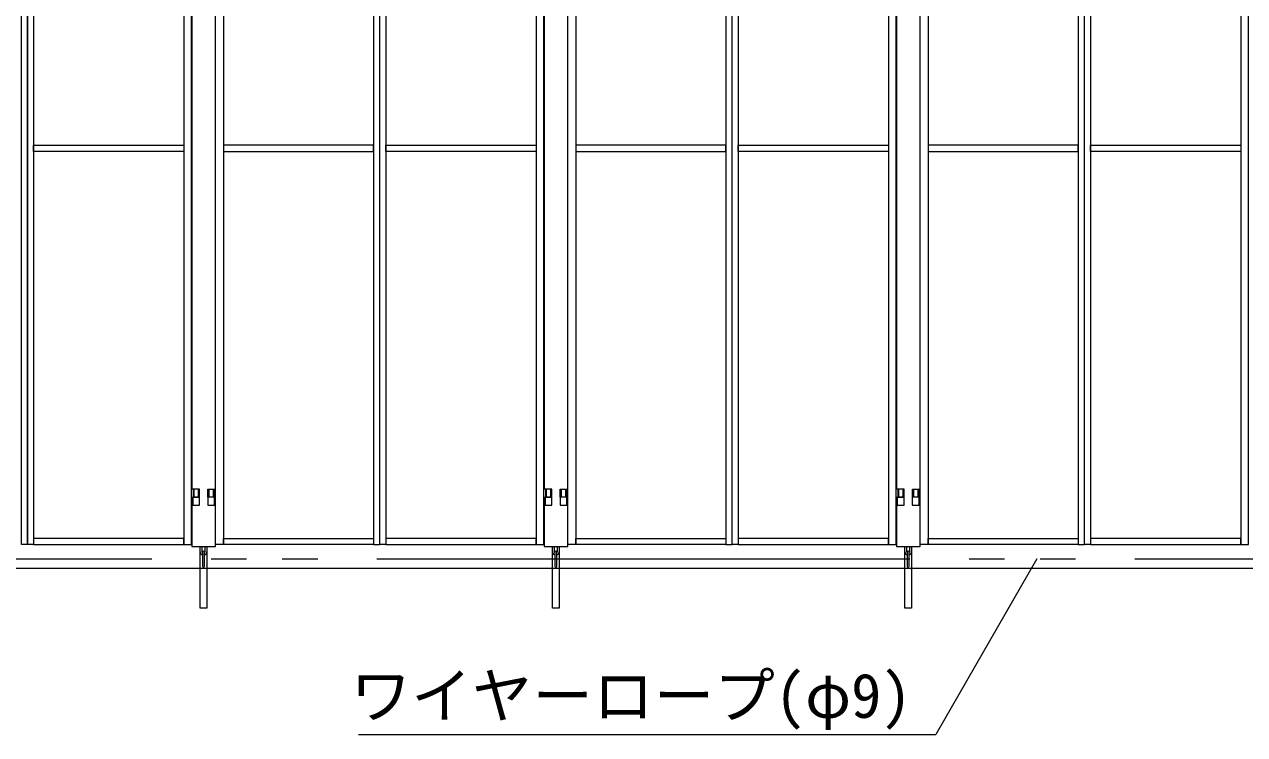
# Model space of a CAD drawing. Units: millimetres, scale not verified. Extents: x -13484 to 18716, y -23100 to 23100.
# Drawn here: x -9496 to -6405, y 5519 to 7317 of the extents above; entities that cross this region are included whole.
import ezdxf
from ezdxf.enums import TextEntityAlignment as Align

# ---------------------------------------------------------------- set-up
doc = ezdxf.new("R2010")
doc.units = ezdxf.units.MM
doc.header["$LTSCALE"] = 150
doc.linetypes.add('DASHED1', pattern=[1.8, 1.2, -0.6])
doc.linetypes.add('DOUBLE_CHAIN2', pattern=[12.8, 9, -1, 0.6, -0.6, 0.6, -1])
for name, color, linetype, lineweight in [('0-5_ﾍﾞｰｽﾗｲﾝ', 5, 'Continuous', 18), ('0-8_ﾜｲﾔｰﾛｰﾌﾟ', 7, 'DOUBLE_CHAIN2', 18), ('1-3_中央走行棒', 7, 'Continuous', 18), ('1-9_標準ﾊﾟﾈﾙ', 7, 'Continuous', 18), ('1-B_文字', 7, 'Continuous', 18), ('1-C_落とし棒', 7, 'Continuous', 18)]:
    doc.layers.add(name, color=color, linetype=linetype, lineweight=lineweight)
doc.styles.add('ＭＳ ゴシック', font='')
doc.styles.get('ＭＳ ゴシック').set_extended_font_data('MS Gothic')

msp = doc.modelspace()

# ---------------------------------------------------------------- linework, layer by layer
at = {"layer": '0-5_ﾍﾞｰｽﾗｲﾝ'}
msp.add_line((-11764.2, 5940), (4985.8, 5940), dxfattribs=at)
at = {"layer": '0-8_ﾜｲﾔｰﾛｰﾌﾟ'}
msp.add_line((4267.4, 5963), (-9795.7, 5963), dxfattribs=at)
at = {"layer": '1-3_中央走行棒'}
for p, q in [((-9071.7, 7491.5), (-9071.7, 6140)), ((-9011.7, 6140), (-9011.7, 7491.5)), ((-8179.2, 7491.5), (-8179.2, 6140)), ((-8119.2, 6140), (-8119.2, 7491.5)), ((-7286.7, 7491.5), (-7286.7, 6140)), ((-7226.7, 6140), (-7226.7, 7491.5)), ((-9050.2, 5981.9), (-9050.2, 5995)), ((-9045.2, 5981.9), (-9045.2, 5995)), ((-9044.2, 5980.5), (-9044.2, 5945.5)), ((-9039.2, 5945.5), (-9039.2, 5980.5)), ((-9038.2, 5995), (-9038.2, 5981.9)), ((-9033.2, 5995), (-9033.2, 5981.9)), ((-8157.7, 5981.9), (-8157.7, 5995)), ((-8152.7, 5981.9), (-8152.7, 5995)), ((-8151.7, 5980.5), (-8151.7, 5945.5)), ((-8146.7, 5945.5), (-8146.7, 5980.5)), ((-8145.7, 5995), (-8145.7, 5981.9)), ((-8140.7, 5995), (-8140.7, 5981.9)), ((-7265.2, 5981.9), (-7265.2, 5995)), ((-7260.2, 5981.9), (-7260.2, 5995)), ((-7259.2, 5980.5), (-7259.2, 5945.5)), ((-7254.2, 5945.5), (-7254.2, 5980.5)), ((-7253.2, 5995), (-7253.2, 5981.9)), ((-7248.2, 5995), (-7248.2, 5981.9))]:
    msp.add_line(p, q, dxfattribs=at)
for points in [[(-9071.7, 6120), (-9071.7, 5995), (-9011.7, 5995), (-9011.7, 6120)], [(-8179.2, 6120), (-8179.2, 5995), (-8119.2, 5995), (-8119.2, 6120)], [(-7286.7, 6120), (-7286.7, 5995), (-7226.7, 5995), (-7226.7, 6120)]]:
    msp.add_lwpolyline(points, dxfattribs=at)
for points in [[(-9069.3, 6100), (-9052, 6100), (-9052, 6120), (-9069.3, 6120)], [(-9031.3, 6100), (-9014, 6100), (-9014, 6120), (-9031.3, 6120)], [(-8176.8, 6100), (-8159.5, 6100), (-8159.5, 6120), (-8176.8, 6120)], [(-8138.8, 6100), (-8121.5, 6100), (-8121.5, 6120), (-8138.8, 6120)], [(-7284.3, 6100), (-7267, 6100), (-7267, 6120), (-7284.3, 6120)], [(-7246.3, 6100), (-7229, 6100), (-7229, 6120), (-7246.3, 6120)]]:
    msp.add_lwpolyline(points, close=True, dxfattribs=at)
for centre, radius, start, end in [((-9041.7, 5981.9), 8.51, 180, 253.254), ((-9041.7, 5981.9), 3.5, 180, 225.592), ((-9041.7, 5980.5), 2.5, 0, 180), ((-9041.7, 5981.9), 8.51, 287.463, 0), ((-9041.7, 5981.9), 3.5, 316.787, 0), ((-8149.2, 5981.9), 8.51, 180, 253.254), ((-8149.2, 5981.9), 3.5, 180, 225.592), ((-8149.2, 5980.5), 2.5, 0, 180), ((-8149.2, 5981.9), 8.51, 287.463, 0), ((-8149.2, 5981.9), 3.5, 316.787, 0), ((-7256.7, 5981.9), 8.51, 180, 253.254), ((-7256.7, 5981.9), 3.5, 180, 225.592), ((-7256.7, 5980.5), 2.5, 0, 180), ((-7256.7, 5981.9), 8.51, 287.463, 0), ((-7256.7, 5981.9), 3.5, 316.787, 0), ((-9041.7, 5945.5), 2.5, 180, 0), ((-8149.2, 5945.5), 2.5, 180, 0), ((-7256.7, 5945.5), 2.5, 180, 0)]:
    msp.add_arc(centre, radius, start, end, dxfattribs=at)
at = {"layer": '1-9_標準ﾊﾟﾈﾙ'}
for p, q in [((-9068.4, 6140), (-9068.4, 6120)), ((-9015, 6140), (-9015, 6120)), ((-8175.9, 6140), (-8175.9, 6120)), ((-8122.5, 6140), (-8122.5, 6120)), ((-7283.4, 6140), (-7283.4, 6120)), ((-7230, 6140), (-7230, 6120))]:
    msp.add_line(p, q, dxfattribs=at)
at = {"layer": '1-9_標準ﾊﾟﾈﾙ', "color": 4, "linetype": 'DASHED1', "lineweight": 9}
for p, q in [((-9066.2, 6140), (-9066.2, 6120)), ((-9055.2, 6140), (-9055.2, 6120)), ((-9028.2, 6140), (-9028.2, 6120)), ((-9017.2, 6140), (-9017.2, 6120)), ((-8173.7, 6140), (-8173.7, 6120)), ((-8162.7, 6140), (-8162.7, 6120)), ((-8135.7, 6140), (-8135.7, 6120)), ((-8124.7, 6140), (-8124.7, 6120)), ((-7281.2, 6140), (-7281.2, 6120)), ((-7270.2, 6140), (-7270.2, 6120)), ((-7243.2, 6140), (-7243.2, 6120)), ((-7232.2, 6140), (-7232.2, 6120))]:
    msp.add_line(p, q, dxfattribs=at)
at = {"layer": '1-9_標準ﾊﾟﾈﾙ'}
for points in [[(-9503.4, 9003), (-9487.9, 9003), (-9487.9, 6000), (-9503.4, 6000)], [(-9487.9, 9003), (-9472.4, 9003), (-9472.4, 6000), (-9487.9, 6000)], [(-9072.2, 9003), (-9091.9, 9003), (-9091.9, 6000), (-9072.2, 6000)], [(-9011.2, 9003), (-8991.4, 9003), (-8991.4, 6000), (-9011.2, 6000)], [(-8595.4, 9003), (-8610.9, 9003), (-8610.9, 6000), (-8595.4, 6000)], [(-8595.4, 9003), (-8579.9, 9003), (-8579.9, 6000), (-8595.4, 6000)], [(-8179.7, 9003), (-8199.4, 9003), (-8199.4, 6000), (-8179.7, 6000)], [(-8118.7, 9003), (-8098.9, 9003), (-8098.9, 6000), (-8118.7, 6000)], [(-7702.9, 9003), (-7718.4, 9003), (-7718.4, 6000), (-7702.9, 6000)], [(-7702.9, 9003), (-7687.4, 9003), (-7687.4, 6000), (-7702.9, 6000)], [(-7287.2, 9003), (-7306.9, 9003), (-7306.9, 6000), (-7287.2, 6000)], [(-7226.2, 9003), (-7206.4, 9003), (-7206.4, 6000), (-7226.2, 6000)], [(-6810.4, 9003), (-6825.9, 9003), (-6825.9, 6000), (-6810.4, 6000)], [(-6810.4, 9003), (-6794.9, 9003), (-6794.9, 6000), (-6810.4, 6000)], [(-6394.7, 9003), (-6414.4, 9003), (-6414.4, 6000), (-6394.7, 6000)], [(-9472.4, 7011.5), (-9091.9, 7011.5), (-9091.9, 6995.5), (-9472.4, 6995.5)], [(-8610.9, 7011.5), (-8991.4, 7011.5), (-8991.4, 6995.5), (-8610.9, 6995.5)], [(-8579.9, 7011.5), (-8199.4, 7011.5), (-8199.4, 6995.5), (-8579.9, 6995.5)], [(-7718.4, 7011.5), (-8098.9, 7011.5), (-8098.9, 6995.5), (-7718.4, 6995.5)], [(-7687.4, 7011.5), (-7306.9, 7011.5), (-7306.9, 6995.5), (-7687.4, 6995.5)], [(-6825.9, 7011.5), (-7206.4, 7011.5), (-7206.4, 6995.5), (-6825.9, 6995.5)], [(-6794.9, 7011.5), (-6414.4, 7011.5), (-6414.4, 6995.5), (-6794.9, 6995.5)], [(-9472.4, 6000), (-9091.9, 6000), (-9091.9, 6015.5), (-9472.4, 6015.5)], [(-8610.9, 6000), (-8991.4, 6000), (-8991.4, 6015.5), (-8610.9, 6015.5)], [(-8579.9, 6000), (-8199.4, 6000), (-8199.4, 6015.5), (-8579.9, 6015.5)], [(-7718.4, 6000), (-8098.9, 6000), (-8098.9, 6015.5), (-7718.4, 6015.5)], [(-7687.4, 6000), (-7306.9, 6000), (-7306.9, 6015.5), (-7687.4, 6015.5)], [(-6825.9, 6000), (-7206.4, 6000), (-7206.4, 6015.5), (-6825.9, 6015.5)], [(-6794.9, 6000), (-6414.4, 6000), (-6414.4, 6015.5), (-6794.9, 6015.5)]]:
    msp.add_lwpolyline(points, close=True, dxfattribs=at)
for points in [[(-9072.2, 6120), (-9052.2, 6120), (-9052.2, 6140), (-9072.2, 6140)], [(-9011.2, 6120), (-9031.2, 6120), (-9031.2, 6140), (-9011.2, 6140)], [(-8179.7, 6120), (-8159.7, 6120), (-8159.7, 6140), (-8179.7, 6140)], [(-8118.7, 6120), (-8138.7, 6120), (-8138.7, 6140), (-8118.7, 6140)], [(-7287.2, 6120), (-7267.2, 6120), (-7267.2, 6140), (-7287.2, 6140)], [(-7226.2, 6120), (-7246.2, 6120), (-7246.2, 6140), (-7226.2, 6140)]]:
    msp.add_lwpolyline(points, dxfattribs=at)
at = {"layer": '1-B_文字'}
for p, q in [((-6930.7, 5963.8), (-7186.4, 5518.8)), ((-8649, 5518.8), (-7187, 5518.8)), ((-7186.4, 5518.8), (-7187, 5518.8))]:
    msp.add_line(p, q, dxfattribs=at)
at = {"layer": '1-C_落とし棒'}
for points in [[(-9033.2, 5995), (-9033.2, 5838.8), (-9050.2, 5838.8), (-9050.2, 5995)], [(-8141.2, 5995), (-8141.2, 5838.8), (-8158.2, 5838.8), (-8158.2, 5995)], [(-7248.2, 5995), (-7248.2, 5838.8), (-7265.2, 5838.8), (-7265.2, 5995)]]:
    msp.add_lwpolyline(points, close=True, dxfattribs=at)

# ---------------------------------------------------------------- texts
at = {"layer": '1-B_文字', "style": 'ＭＳ ゴシック'}
msp.add_text('ワイヤーロープ(φ9)', height=112.6, dxfattribs=at).set_placement((-8669.5, 5527.4), align=Align.BOTTOM_LEFT)

doc.saveas('drawing.dxf')
